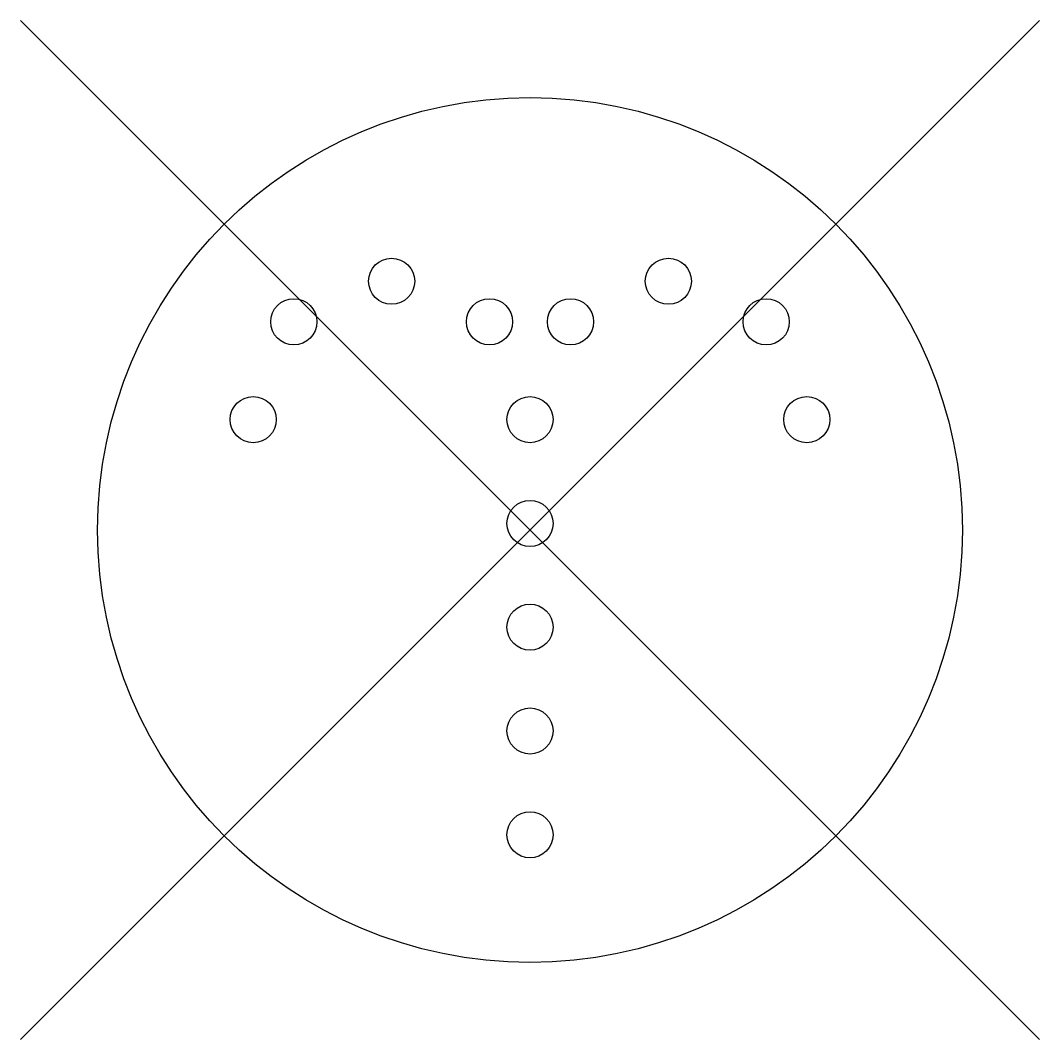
# Model space of a CAD drawing. Header units: metres. Extents: x -2.12 to 2.12, y -2.12 to 2.12.
import ezdxf

# ---------------------------------------------------------------- set-up
doc = ezdxf.new("R2010")
doc.units = ezdxf.units.M

msp = doc.modelspace()

# ---------------------------------------------------------------- linework, layer by layer
at = {"flags": 128}
for points in [[(-2.1213, 2.1213), (2.1213, -2.1213)], [(-2.1213, -2.1213), (2.1213, 2.1213)]]:
    msp.add_lwpolyline(points, dxfattribs=at)
for centre, radius in [((0, 0), 1.8), ((-0.576, 1.0354), 0.096), ((0.576, 1.0354), 0.096), ((-0.9833, 0.8667), 0.096), ((-0.1687, 0.8667), 0.096), ((0.1687, 0.8667), 0.096), ((0.9833, 0.8667), 0.096), ((-1.152, 0.4594), 0.096), ((0, 0.4594), 0.096), ((1.152, 0.4594), 0.096), ((0, 0.0274), 0.096), ((0, -0.4046), 0.096), ((0, -0.8366), 0.096), ((0, -1.2686), 0.096)]:
    msp.add_circle(centre, radius)

doc.saveas('drawing.dxf')
